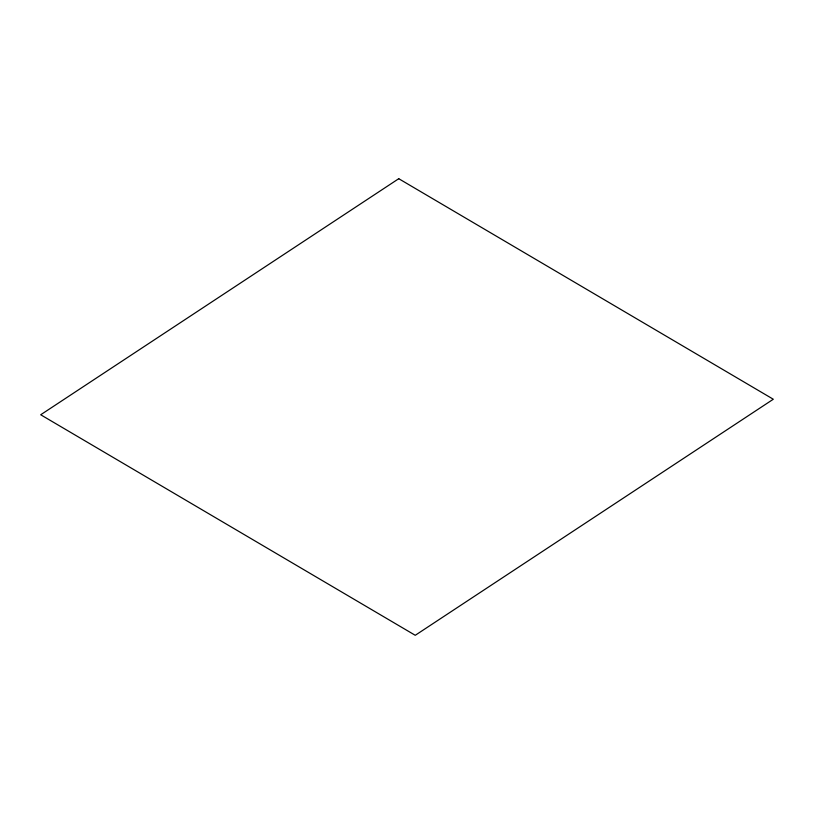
<?xml version="1.0" encoding="UTF-8"?>
<svg xmlns="http://www.w3.org/2000/svg" width="814" height="814" viewBox="0 0 814 814"><rect width="100%" height="100%" fill="white"/><g stroke="black" fill="none" stroke-linecap="round" stroke-linejoin="round"><path stroke-width="1.22" d="M398.748 178.704L40.7 414.764L415.252 635.296L773.3 399.236L398.748 178.704"/></g></svg>
